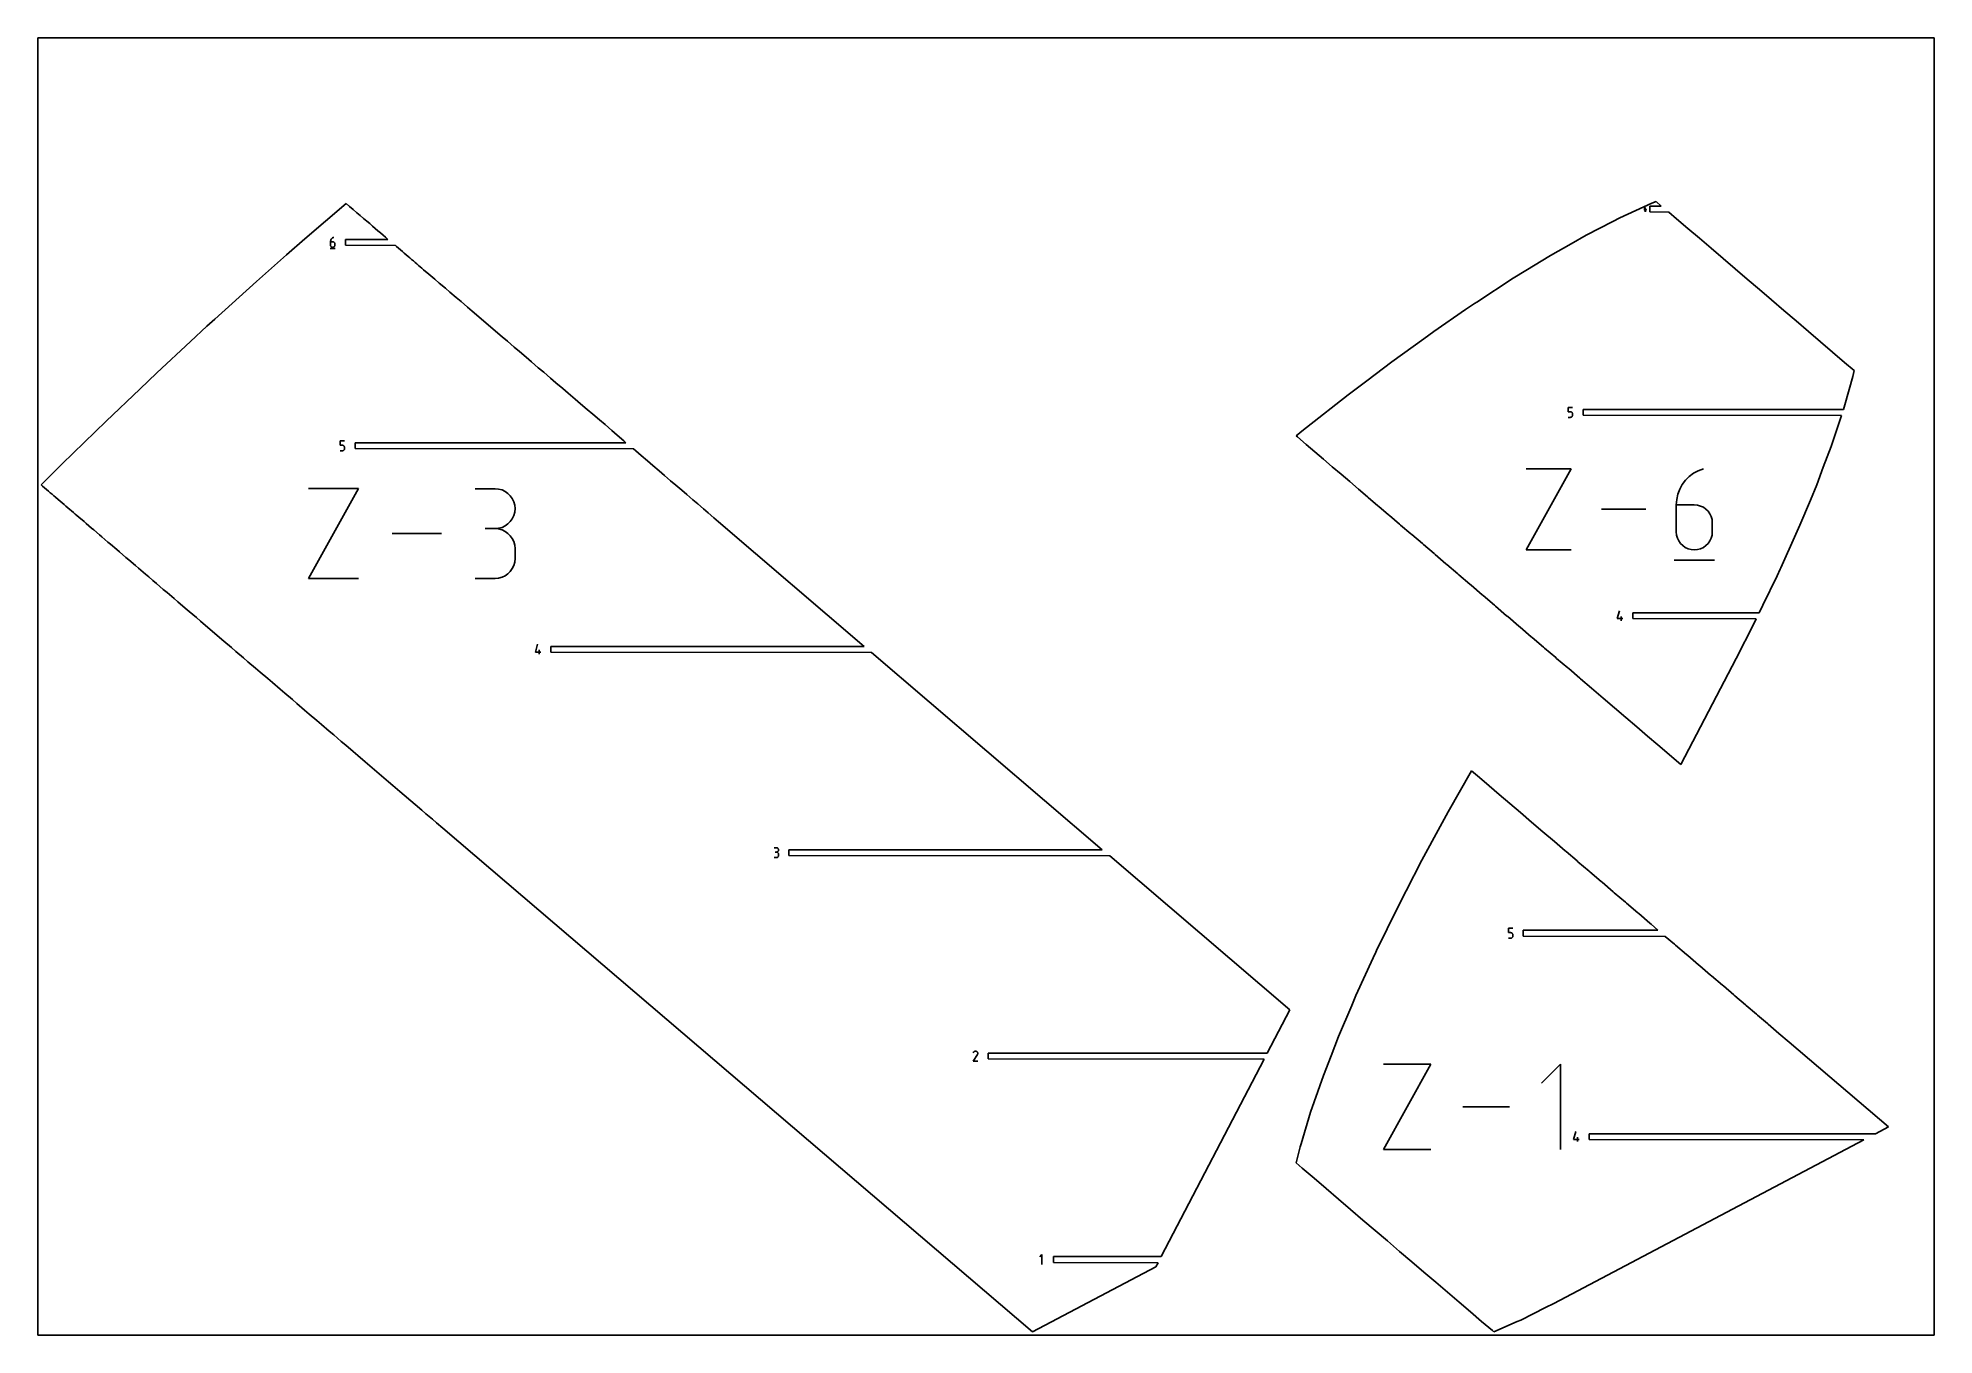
# Model space of a CAD drawing. Extents: x 0 to 38, y 0 to 26.
import ezdxf

# ---------------------------------------------------------------- set-up
doc = ezdxf.new("R2010")
doc.units = 0

msp = doc.modelspace()

# ---------------------------------------------------------------- linework, layer by layer
at = {"layer": 'annotation', "color": 1}
for p, q in [((32.194798, 22.529937), (32.228816, 22.529937)), ((32.197025, 22.580778), (32.196691, 22.57618)), ((32.196691, 22.57618), (32.196691, 22.553567)), ((32.211799, 22.57618), (32.196691, 22.57618)), ((32.196691, 22.553567), (32.196691, 22.553567)), ((32.196691, 22.553567), (32.196935, 22.550849)), ((32.196935, 22.550849), (32.197638, 22.54829)), ((32.198002, 22.585197), (32.197025, 22.580778)), ((32.197638, 22.54829), (32.198757, 22.545934)), ((32.199579, 22.58938), (32.198002, 22.585197)), ((32.198757, 22.545934), (32.200249, 22.543823)), ((32.201717, 22.593274), (32.199579, 22.58938)), ((32.200249, 22.543823), (32.202071, 22.542)), ((32.204374, 22.596823), (32.201717, 22.593274)), ((32.202071, 22.542), (32.20418, 22.540507)), ((32.20418, 22.540507), (32.206533, 22.539388)), ((32.207511, 22.599972), (32.204374, 22.596823)), ((32.206533, 22.539388), (32.209087, 22.538685)), ((32.211085, 22.602668), (32.207511, 22.599972)), ((32.209087, 22.538685), (32.211799, 22.538441)), ((32.215057, 22.604854), (32.211085, 22.602668)), ((32.214516, 22.575937), (32.211799, 22.57618)), ((32.211799, 22.538441), (32.214516, 22.538685)), ((32.211799, 22.538441), (32.211799, 22.538441)), ((32.217073, 22.575238), (32.214516, 22.575937)), ((32.214516, 22.538685), (32.217073, 22.539388)), ((32.219385, 22.606477), (32.215057, 22.604854)), ((32.219427, 22.574124), (32.217073, 22.575238)), ((32.217073, 22.539388), (32.219427, 22.540507)), ((32.219385, 22.606477), (32.219385, 22.606477)), ((32.221535, 22.572637), (32.219427, 22.574124)), ((32.219427, 22.540507), (32.221535, 22.542)), ((32.223355, 22.57082), (32.221535, 22.572637)), ((32.221535, 22.542), (32.223355, 22.543823)), ((32.224845, 22.568715), (32.223355, 22.57082)), ((32.223355, 22.543823), (32.224845, 22.545934)), ((32.225962, 22.566364), (32.224845, 22.568715)), ((32.224845, 22.545934), (32.225962, 22.54829)), ((32.226664, 22.563809), (32.225962, 22.566364)), ((32.225962, 22.54829), (32.226664, 22.550849)), ((32.226907, 22.561093), (32.226664, 22.563809)), ((32.226664, 22.550849), (32.226907, 22.553567)), ((32.226907, 22.553567), (32.226907, 22.561093)), ((32.226907, 22.561093), (32.226907, 22.561093)), ((5.858375, 21.777145), (5.958375, 21.777145)), ((5.864921, 21.926601), (5.863937, 21.913082)), ((5.863937, 21.913082), (5.863937, 21.846608)), ((5.90835, 21.913082), (5.863937, 21.913082)), ((5.863937, 21.846608), (5.863937, 21.846608)), ((5.863937, 21.846608), (5.864654, 21.838619)), ((5.864654, 21.838619), (5.866721, 21.831098)), ((5.867791, 21.939589), (5.864921, 21.926601)), ((5.866721, 21.831098), (5.870011, 21.824172)), ((5.872428, 21.951887), (5.867791, 21.939589)), ((5.870011, 21.824172), (5.874398, 21.817966)), ((5.878713, 21.963333), (5.872428, 21.951887)), ((5.874398, 21.817966), (5.879754, 21.812606)), ((5.886525, 21.973765), (5.878713, 21.963333)), ((5.879754, 21.812606), (5.885954, 21.808218)), ((5.885954, 21.808218), (5.892871, 21.804928)), ((5.895745, 21.983024), (5.886525, 21.973765)), ((5.892871, 21.804928), (5.900379, 21.802862)), ((5.906252, 21.990947), (5.895745, 21.983024)), ((5.900379, 21.802862), (5.90835, 21.802145)), ((5.917927, 21.997375), (5.906252, 21.990947)), ((5.916337, 21.912369), (5.90835, 21.913082)), ((5.90835, 21.802145), (5.916337, 21.802862)), ((5.90835, 21.802145), (5.90835, 21.802145)), ((5.923854, 21.910314), (5.916337, 21.912369)), ((5.916337, 21.802862), (5.923854, 21.804928)), ((5.93065, 22.002145), (5.917927, 21.997375)), ((5.930773, 21.907039), (5.923854, 21.910314)), ((5.923854, 21.804928), (5.930773, 21.808218)), ((5.93065, 22.002145), (5.93065, 22.002145)), ((5.936971, 21.902669), (5.930773, 21.907039)), ((5.930773, 21.808218), (5.936971, 21.812606)), ((5.942322, 21.897328), (5.936971, 21.902669)), ((5.936971, 21.812606), (5.942322, 21.817966)), ((5.946702, 21.89114), (5.942322, 21.897328)), ((5.942322, 21.817966), (5.946702, 21.824172)), ((5.949986, 21.884228), (5.946702, 21.89114)), ((5.946702, 21.824172), (5.949986, 21.831098)), ((5.952047, 21.876718), (5.949986, 21.884228)), ((5.949986, 21.831098), (5.952047, 21.838619)), ((5.952762, 21.868733), (5.952047, 21.876718)), ((5.952047, 21.838619), (5.952762, 21.846608)), ((5.952762, 21.846608), (5.952762, 21.868733)), ((5.952762, 21.868733), (5.952762, 21.868733)), ((30.665739, 18.505839), (30.665739, 18.594902)), ((30.665739, 18.594902), (30.754563, 18.594902)), ((30.710151, 18.505839), (30.665739, 18.505839)), ((30.665739, 18.394902), (30.710151, 18.394902)), ((30.718125, 18.505126), (30.710151, 18.505839)), ((30.710151, 18.394902), (30.718122, 18.395619)), ((30.710151, 18.394902), (30.710151, 18.394902)), ((30.718122, 18.395619), (30.725629, 18.397685)), ((30.725635, 18.50307), (30.718125, 18.505126)), ((30.725629, 18.397685), (30.732546, 18.400975)), ((30.732552, 18.499795), (30.725635, 18.50307)), ((30.732546, 18.400975), (30.738747, 18.405362)), ((30.738752, 18.495425), (30.732552, 18.499795)), ((30.738747, 18.405362), (30.744103, 18.410722)), ((30.744107, 18.490084), (30.738752, 18.495425)), ((30.744103, 18.410722), (30.74849, 18.416928)), ((30.748492, 18.483896), (30.744107, 18.490084)), ((30.74849, 18.416928), (30.75178, 18.423854)), ((30.751781, 18.476985), (30.748492, 18.483896)), ((30.75178, 18.423854), (30.753846, 18.431375)), ((30.753847, 18.469475), (30.751781, 18.476985)), ((30.753846, 18.431375), (30.754563, 18.439364)), ((30.754563, 18.461489), (30.753847, 18.469475)), ((30.754563, 18.439364), (30.754563, 18.461489)), ((30.754563, 18.461489), (30.754563, 18.461489)), ((6.05708, 17.835525), (6.05708, 17.924588)), ((6.05708, 17.924588), (6.145905, 17.924588)), ((6.101492, 17.835525), (6.05708, 17.835525)), ((6.05708, 17.724588), (6.101492, 17.724588)), ((6.109467, 17.834812), (6.101492, 17.835525)), ((6.101492, 17.724588), (6.109464, 17.725305)), ((6.101492, 17.724588), (6.101492, 17.724588)), ((6.109464, 17.725305), (6.116971, 17.727371)), ((6.116976, 17.832756), (6.109467, 17.834812)), ((6.116971, 17.727371), (6.123888, 17.730661)), ((6.123894, 17.829481), (6.116976, 17.832756)), ((6.123888, 17.730661), (6.130088, 17.735049)), ((6.130093, 17.825112), (6.123894, 17.829481)), ((6.130088, 17.735049), (6.135445, 17.740408)), ((6.135449, 17.819771), (6.130093, 17.825112)), ((6.135445, 17.740408), (6.139831, 17.746614)), ((6.139834, 17.813582), (6.135449, 17.819771)), ((6.139831, 17.746614), (6.143121, 17.753541)), ((6.143123, 17.806671), (6.139834, 17.813582)), ((6.143121, 17.753541), (6.145188, 17.761061)), ((6.145188, 17.799161), (6.143123, 17.806671)), ((6.145905, 17.791175), (6.145188, 17.799161)), ((6.145188, 17.761061), (6.145905, 17.769051)), ((6.145905, 17.769051), (6.145905, 17.791175)), ((6.145905, 17.791175), (6.145905, 17.791175)), ((29.823706, 15.738678), (30.726267, 17.364185)), ((30.726267, 17.364185), (29.823706, 17.364185)), ((33.01778, 17.133524), (32.954288, 17.048732)), ((33.092713, 17.208774), (33.01778, 17.133524)), ((33.17811, 17.273174), (33.092713, 17.208774)), ((33.273, 17.325414), (33.17811, 17.273174)), ((33.376407, 17.364185), (33.273, 17.325414)), ((33.376407, 17.364185), (33.376407, 17.364185)), ((5.42287, 15.164257), (6.423534, 16.966446)), ((6.423534, 16.966446), (5.42287, 16.966446)), ((9.16078, 16.964355), (8.760582, 16.964355)), ((9.232756, 16.957895), (9.16078, 16.964355)), ((9.300484, 16.939277), (9.232756, 16.957895)), ((9.362835, 16.909646), (9.300484, 16.939277)), ((9.418685, 16.870148), (9.362835, 16.909646)), ((9.466906, 16.821927), (9.418685, 16.870148)), ((9.506373, 16.76613), (9.466906, 16.821927)), ((9.535958, 16.703899), (9.506373, 16.76613)), ((32.84219, 16.750193), (32.834197, 16.640321)), ((32.865519, 16.855758), (32.84219, 16.750193)), ((32.903209, 16.955707), (32.865519, 16.855758)), ((32.954288, 17.048732), (32.903209, 16.955707)), ((9.466906, 16.306582), (9.506373, 16.36252)), ((9.506373, 16.36252), (9.535958, 16.424947)), ((9.554535, 16.636382), (9.535958, 16.703899)), ((9.535958, 16.424947), (9.554535, 16.492727)), ((9.560977, 16.564723), (9.554535, 16.636382)), ((9.554535, 16.492727), (9.560977, 16.564723)), ((9.560977, 16.564723), (9.560977, 16.564723)), ((32.224785, 16.551431), (31.335985, 16.551431)), ((32.834197, 16.640321), (32.834197, 16.100049)), ((33.195161, 16.640321), (32.834197, 16.640321)), ((33.260081, 16.634528), (33.195161, 16.640321)), ((33.321168, 16.617819), (33.260081, 16.634528)), ((33.377407, 16.591202), (33.321168, 16.617819)), ((33.427782, 16.555686), (33.377407, 16.591202)), ((33.471276, 16.512276), (33.427782, 16.555686)), ((33.506873, 16.461982), (33.471276, 16.512276)), ((33.533557, 16.405811), (33.506873, 16.461982)), ((33.550313, 16.34477), (33.533557, 16.405811)), ((33.556124, 16.279868), (33.550313, 16.34477)), ((8.084931, 16.065352), (7.099524, 16.065352)), ((9.16078, 16.16396), (8.960398, 16.16396)), ((8.960398, 16.16396), (9.16078, 16.16396)), ((9.16078, 16.16396), (9.232756, 16.170422)), ((9.232756, 16.157499), (9.16078, 16.16396)), ((9.16078, 16.16396), (9.16078, 16.16396)), ((9.232756, 16.170422), (9.300484, 16.189051)), ((9.300484, 16.138881), (9.232756, 16.157499)), ((9.300484, 16.189051), (9.362835, 16.218711)), ((9.362835, 16.109251), (9.300484, 16.138881)), ((9.362835, 16.218711), (9.418685, 16.258266)), ((9.418685, 16.069753), (9.362835, 16.109251)), ((9.418685, 16.258266), (9.466906, 16.306582)), ((9.466906, 16.021532), (9.418685, 16.069753)), ((9.506373, 15.965734), (9.466906, 16.021532)), ((9.535958, 15.903504), (9.506373, 15.965734)), ((32.834197, 16.100049), (32.834197, 16.100049)), ((32.834197, 16.100049), (32.840025, 16.035115)), ((32.840025, 16.035115), (32.856823, 15.97399)), ((32.856823, 15.97399), (32.883562, 15.917696)), ((33.506873, 15.917696), (33.533557, 15.97399)), ((33.533557, 15.97399), (33.550313, 16.035115)), ((33.550313, 16.035115), (33.556124, 16.100049)), ((33.556124, 16.100049), (33.556124, 16.279868)), ((33.556124, 16.279868), (33.556124, 16.279868)), ((9.554535, 15.835987), (9.535958, 15.903504)), ((9.560977, 15.764327), (9.554535, 15.835987)), ((9.560977, 15.563946), (9.560977, 15.764327)), ((9.560977, 15.764327), (9.560977, 15.764327)), ((30.726267, 15.738678), (29.823706, 15.738678)), ((32.883562, 15.917696), (32.919213, 15.867257)), ((32.919213, 15.867257), (32.962749, 15.823696)), ((32.962749, 15.823696), (33.01314, 15.788035)), ((33.01314, 15.788035), (33.069358, 15.761296)), ((33.069358, 15.761296), (33.130375, 15.744503)), ((33.130375, 15.744503), (33.195161, 15.738678)), ((33.195161, 15.738678), (33.260081, 15.744503)), ((33.195161, 15.738678), (33.195161, 15.738678)), ((33.260081, 15.744503), (33.321168, 15.761296)), ((33.321168, 15.761296), (33.377407, 15.788035)), ((33.377407, 15.788035), (33.427782, 15.823696)), ((33.427782, 15.823696), (33.471276, 15.867257)), ((33.471276, 15.867257), (33.506873, 15.917696)), ((9.300484, 15.189379), (9.362835, 15.218998)), ((9.362835, 15.218998), (9.418685, 15.258484)), ((9.418685, 15.258484), (9.466906, 15.306695)), ((9.466906, 15.306695), (9.506373, 15.362489)), ((9.506373, 15.362489), (9.535958, 15.424724)), ((9.535958, 15.424724), (9.554535, 15.492257)), ((9.554535, 15.492257), (9.560977, 15.563946)), ((32.788988, 15.535489), (33.601741, 15.535489)), ((6.423534, 15.164257), (5.42287, 15.164257)), ((8.760582, 15.164313), (9.16078, 15.164313)), ((9.16078, 15.164313), (9.232756, 15.17077)), ((9.16078, 15.164313), (9.16078, 15.164313)), ((9.232756, 15.17077), (9.300484, 15.189379)), ((31.651534, 14.361807), (31.695884, 14.517345)), ((31.762584, 14.361807), (31.651534, 14.361807)), ((31.729297, 14.317345), (31.729297, 14.406169)), ((9.969342, 13.691493), (10.013692, 13.847031)), ((10.080392, 13.691493), (9.969342, 13.691493)), ((10.047104, 13.647031), (10.047104, 13.735856)), ((14.796692, 9.769242), (14.752279, 9.769242)), ((14.752279, 9.56948), (14.796692, 9.56948)), ((14.796692, 9.680417), (14.774454, 9.680417)), ((14.774454, 9.680417), (14.796692, 9.680417)), ((14.804679, 9.768525), (14.796692, 9.769242)), ((14.796692, 9.680417), (14.804679, 9.681134)), ((14.804679, 9.6797), (14.796692, 9.680417)), ((14.796692, 9.680417), (14.796692, 9.680417)), ((14.796692, 9.56948), (14.804679, 9.570196)), ((14.796692, 9.56948), (14.796692, 9.56948)), ((14.812196, 9.766458), (14.804679, 9.768525)), ((14.804679, 9.681134), (14.812196, 9.683201)), ((14.812196, 9.677634), (14.804679, 9.6797)), ((14.804679, 9.570196), (14.812196, 9.572262)), ((14.819115, 9.76317), (14.812196, 9.766458)), ((14.812196, 9.683201), (14.819115, 9.686493)), ((14.819115, 9.674345), (14.812196, 9.677634)), ((14.812196, 9.572262), (14.819115, 9.575549)), ((14.825313, 9.758787), (14.819115, 9.76317)), ((14.819115, 9.686493), (14.825313, 9.690883)), ((14.825313, 9.669962), (14.819115, 9.674345)), ((14.819115, 9.575549), (14.825313, 9.579931)), ((14.830665, 9.753435), (14.825313, 9.758787)), ((14.825313, 9.690883), (14.830665, 9.696244)), ((14.830665, 9.664611), (14.825313, 9.669962)), ((14.825313, 9.579931), (14.830665, 9.585281)), ((14.835044, 9.747243), (14.830665, 9.753435)), ((14.830665, 9.696244), (14.835044, 9.702452)), ((14.835044, 9.658418), (14.830665, 9.664611)), ((14.830665, 9.585281), (14.835044, 9.591473)), ((14.838328, 9.740337), (14.835044, 9.747243)), ((14.835044, 9.702452), (14.838328, 9.70938)), ((14.838328, 9.651512), (14.835044, 9.658418)), ((14.835044, 9.591473), (14.838328, 9.598379)), ((14.840389, 9.732844), (14.838328, 9.740337)), ((14.838328, 9.70938), (14.840389, 9.716902)), ((14.840389, 9.64402), (14.838328, 9.651512)), ((14.838328, 9.598379), (14.840389, 9.605874)), ((14.841104, 9.724892), (14.840389, 9.732844)), ((14.840389, 9.716902), (14.841104, 9.724892)), ((14.841104, 9.636067), (14.840389, 9.64402)), ((14.840389, 9.605874), (14.841104, 9.61383)), ((14.841104, 9.724892), (14.841104, 9.724892)), ((14.841104, 9.61383), (14.841104, 9.636067)), ((14.841104, 9.636067), (14.841104, 9.636067)), ((29.469019, 8.066616), (29.469019, 8.155679)), ((29.469019, 8.155679), (29.557843, 8.155679)), ((29.513431, 8.066616), (29.469019, 8.066616)), ((29.521406, 8.065903), (29.513431, 8.066616)), ((29.528915, 8.063848), (29.521406, 8.065903)), ((29.535832, 8.060573), (29.528915, 8.063848)), ((29.542032, 8.056203), (29.535832, 8.060573)), ((29.547387, 8.050862), (29.542032, 8.056203)), ((29.551773, 8.044674), (29.547387, 8.050862)), ((29.55177, 7.977706), (29.55506, 7.984632)), ((29.555061, 8.037763), (29.551773, 8.044674)), ((29.55506, 7.984632), (29.557126, 7.992153)), ((29.557127, 8.030252), (29.555061, 8.037763)), ((29.557126, 7.992153), (29.557843, 8.000142)), ((29.557843, 8.022267), (29.557127, 8.030252)), ((29.557843, 8.000142), (29.557843, 8.022267)), ((29.557843, 8.022267), (29.557843, 8.022267)), ((29.469019, 7.955679), (29.513431, 7.955679)), ((29.513431, 7.955679), (29.521402, 7.956396)), ((29.513431, 7.955679), (29.513431, 7.955679)), ((29.521402, 7.956396), (29.52891, 7.958462)), ((29.52891, 7.958462), (29.535827, 7.961752)), ((29.535827, 7.961752), (29.542027, 7.96614)), ((29.542027, 7.96614), (29.547383, 7.9715)), ((29.547383, 7.9715), (29.55177, 7.977706)), ((18.745321, 5.491915), (18.827398, 5.624048)), ((18.834146, 5.491915), (18.745321, 5.491915)), ((18.751279, 5.669677), (18.745446, 5.658489)), ((18.755907, 5.67624), (18.751279, 5.669677)), ((18.76146, 5.681719), (18.755907, 5.67624)), ((18.767768, 5.686069), (18.76146, 5.681719)), ((18.774664, 5.689247), (18.767768, 5.686069)), ((18.781977, 5.691209), (18.774664, 5.689247)), ((18.78954, 5.691911), (18.781977, 5.691209)), ((18.797183, 5.69131), (18.78954, 5.691911)), ((18.804737, 5.689361), (18.797183, 5.69131)), ((18.812034, 5.68602), (18.804737, 5.689361)), ((18.81856, 5.681386), (18.812034, 5.68602)), ((18.812034, 5.68602), (18.812034, 5.68602)), ((18.824016, 5.675825), (18.81856, 5.681386)), ((18.828354, 5.669508), (18.824016, 5.675825)), ((18.827398, 5.624048), (18.827496, 5.62417)), ((18.827398, 5.624048), (18.827398, 5.624048)), ((18.827496, 5.62417), (18.82759, 5.624292)), ((18.82759, 5.624292), (18.827681, 5.624417)), ((18.827681, 5.624417), (18.827769, 5.624544)), ((18.827769, 5.624544), (18.827854, 5.624676)), ((18.827854, 5.624676), (18.827939, 5.624813)), ((18.827939, 5.624813), (18.828022, 5.624956)), ((18.828022, 5.624956), (18.828105, 5.625106)), ((18.828105, 5.625106), (18.828188, 5.625265)), ((18.828188, 5.625265), (18.831577, 5.632541)), ((18.828188, 5.625265), (18.828188, 5.625265)), ((18.831526, 5.662604), (18.828354, 5.669508)), ((18.833483, 5.655286), (18.831526, 5.662604)), ((18.831577, 5.632541), (18.833557, 5.640084)), ((18.834176, 5.647722), (18.833483, 5.655286)), ((18.833557, 5.640084), (18.834176, 5.647722)), ((26.965623, 3.719869), (27.914666, 5.429091)), ((27.914666, 5.429091), (26.965623, 5.429091)), ((30.511192, 5.429091), (30.13121, 5.049002)), ((30.511192, 3.719869), (30.511192, 5.429091)), ((29.490359, 4.57448), (28.555786, 4.57448)), ((30.776852, 3.922585), (30.821202, 4.078122)), ((30.887902, 3.922585), (30.776852, 3.922585)), ((30.854615, 3.878122), (30.854615, 3.966947)), ((27.914666, 3.719869), (26.965623, 3.719869)), ((20.120271, 1.614359), (20.075809, 1.569884)), ((20.120271, 1.414359), (20.120271, 1.614359))]:
    msp.add_line(p, q, dxfattribs=at)
at = {"layer": 'boundary', "color": 5}
for p, q in [((6.17617, 22.681802), (5.350568, 21.975116)), ((6.244347, 22.623543), (6.17617, 22.681802)), ((6.320396, 22.558559), (6.244347, 22.623543)), ((6.392566, 22.496889), (6.320396, 22.558559)), ((6.46122, 22.438224), (6.392566, 22.496889)), ((6.526678, 22.382289), (6.46122, 22.438224)), ((32.343188, 22.68909), (31.704916, 22.393557)), ((32.301852, 22.514959), (32.301852, 22.629959)), ((32.301852, 22.629959), (32.532616, 22.629959)), ((32.682575, 22.508709), (32.301852, 22.514959)), ((32.43048, 22.724126), (32.343188, 22.68909)), ((32.532616, 22.629959), (32.43048, 22.724126)), ((32.838474, 22.375493), (32.682575, 22.508709)), ((6.589227, 22.328841), (6.526678, 22.382289)), ((6.649121, 22.277661), (6.589227, 22.328841)), ((6.706587, 22.228556), (6.649121, 22.277661)), ((6.761829, 22.181351), (6.706587, 22.228556)), ((6.815033, 22.135888), (6.761829, 22.181351)), ((6.866365, 22.092024), (6.815033, 22.135888)), ((6.915974, 22.049633), (6.866365, 22.092024)), ((6.963999, 22.008595), (6.915974, 22.049633)), ((31.028603, 22.043494), (30.725583, 21.871839)), ((31.562193, 22.319683), (31.028603, 22.043494)), ((31.704916, 22.393557), (31.562193, 22.319683)), ((33.065599, 22.181412), (32.838474, 22.375493)), ((33.296915, 21.983752), (33.065599, 22.181412)), ((5.350568, 21.975116), (4.983284, 21.651422)), ((6.163375, 21.844645), (6.163375, 21.959645)), ((6.163375, 21.959645), (7.01322, 21.959645)), ((7.163179, 21.838395), (6.163375, 21.844645)), ((7.01322, 21.959645), (6.963999, 22.008595)), ((7.184395, 21.820266), (7.163179, 21.838395)), ((7.225211, 21.785388), (7.184395, 21.820266)), ((7.265134, 21.751274), (7.225211, 21.785388)), ((7.304235, 21.717862), (7.265134, 21.751274)), ((7.342582, 21.685094), (7.304235, 21.717862)), ((7.380237, 21.652918), (7.342582, 21.685094)), ((30.725583, 21.871839), (30.31573, 21.639665)), ((33.531903, 21.782953), (33.296915, 21.983752)), ((33.770043, 21.57946), (33.531903, 21.782953)), ((4.983284, 21.651422), (4.377149, 21.117224)), ((7.417258, 21.621283), (7.380237, 21.652918)), ((7.453703, 21.590141), (7.417258, 21.621283)), ((7.489622, 21.559447), (7.453703, 21.590141)), ((7.525068, 21.529159), (7.489622, 21.559447)), ((7.560086, 21.499235), (7.525068, 21.529159)), ((7.594724, 21.469637), (7.560086, 21.499235)), ((7.629024, 21.440328), (7.594724, 21.469637)), ((7.663029, 21.41127), (7.629024, 21.440328)), ((7.696779, 21.38243), (7.663029, 21.41127)), ((7.730315, 21.353773), (7.696779, 21.38243)), ((7.831684, 21.267153), (7.730315, 21.353773)), ((29.817088, 21.335157), (29.567879, 21.182971)), ((30.31573, 21.639665), (29.817088, 21.335157)), ((34.010806, 21.373727), (33.770043, 21.57946)), ((34.253658, 21.166208), (34.010806, 21.373727)), ((4.377149, 21.117224), (3.544905, 20.363403)), ((7.952778, 21.163677), (7.831684, 21.267153)), ((8.042023, 21.087417), (7.952778, 21.163677)), ((8.165957, 20.981514), (8.042023, 21.087417)), ((8.258146, 20.902738), (8.165957, 20.981514)), ((8.384646, 20.794643), (8.258146, 20.902738)), ((29.567879, 21.182971), (28.836076, 20.706562)), ((34.498061, 20.957365), (34.253658, 21.166208)), ((34.743476, 20.747655), (34.498061, 20.957365)), ((8.479576, 20.713525), (8.384646, 20.794643)), ((8.608366, 20.603473), (8.479576, 20.713525)), ((8.705827, 20.520192), (8.608366, 20.603473)), ((8.836626, 20.408423), (8.705827, 20.520192)), ((28.612295, 20.554407), (27.973907, 20.11512)), ((28.786698, 20.674416), (28.612295, 20.554407)), ((28.836076, 20.706562), (28.786698, 20.674416)), ((34.989361, 20.537545), (34.743476, 20.747655)), ((35.235175, 20.327495), (34.989361, 20.537545)), ((3.38717, 20.220531), (3.057628, 19.914232)), ((3.544905, 20.363403), (3.38717, 20.220531)), ((8.936399, 20.323167), (8.836626, 20.408423)), ((9.068922, 20.209924), (8.936399, 20.323167)), ((9.170781, 20.122886), (9.068922, 20.209924)), ((35.480379, 20.117966), (35.235175, 20.327495)), ((3.057628, 19.914232), (2.382818, 19.287017)), ((9.304746, 20.008411), (9.170781, 20.122886)), ((9.408459, 19.919788), (9.304746, 20.008411)), ((9.543579, 19.804327), (9.408459, 19.919788)), ((9.648907, 19.714324), (9.543579, 19.804327)), ((27.771694, 19.969016), (27.131299, 19.506316)), ((27.973907, 20.11512), (27.771694, 19.969016)), ((35.724433, 19.909421), (35.480379, 20.117966)), ((35.966802, 19.702315), (35.724433, 19.909421)), ((9.784895, 19.59812), (9.648907, 19.714324)), ((9.891597, 19.506943), (9.784895, 19.59812)), ((10.028165, 19.390245), (9.891597, 19.506943)), ((10.135991, 19.298107), (10.028165, 19.390245)), ((27.131299, 19.506316), (26.631697, 19.129294)), ((36.206957, 19.497101), (35.966802, 19.702315)), ((36.401048, 19.331249), (36.206957, 19.497101)), ((2.382818, 19.287017), (2.042468, 18.962818)), ((10.272852, 19.181158), (10.135991, 19.298107)), ((10.381553, 19.088272), (10.272852, 19.181158)), ((10.518418, 18.97132), (10.381553, 19.088272)), ((26.631697, 19.129294), (26.260733, 18.849348)), ((36.21073, 18.644048), (36.374453, 19.216159)), ((36.374453, 19.216159), (36.401048, 19.331249)), ((2.042468, 18.962818), (1.366306, 18.318741)), ((10.627738, 18.877905), (10.518418, 18.97132)), ((10.764323, 18.761193), (10.627738, 18.877905)), ((10.874006, 18.667468), (10.764323, 18.761193)), ((11.010026, 18.551238), (10.874006, 18.667468)), ((26.260733, 18.849348), (25.420257, 18.189715)), ((36.184503, 18.552402), (36.21073, 18.644048)), ((1.366306, 18.318741), (0.488203, 17.462479)), ((11.119815, 18.457423), (11.010026, 18.551238)), ((11.254986, 18.341918), (11.119815, 18.457423)), ((11.364619, 18.248236), (11.254986, 18.341918)), ((11.498663, 18.133695), (11.364619, 18.248236)), ((30.965176, 18.437402), (30.965176, 18.552402)), ((30.965176, 18.552402), (36.184503, 18.552402)), ((36.144681, 18.431152), (30.965176, 18.437402)), ((36.011117, 18.03143), (36.144681, 18.431152)), ((6.356518, 17.767088), (6.356518, 17.882088)), ((6.356518, 17.882088), (11.785045, 17.882088)), ((11.607879, 18.040368), (11.498663, 18.133695)), ((11.740519, 17.927026), (11.607879, 18.040368)), ((11.785045, 17.882088), (11.740519, 17.927026)), ((25.364129, 18.145663), (25.215401, 18.024692)), ((25.215401, 18.024692), (25.243054, 18.001063)), ((25.243054, 18.001063), (25.417444, 17.852045)), ((25.420257, 18.189715), (25.364129, 18.145663)), ((35.938371, 17.81372), (36.011117, 18.03143)), ((11.935004, 17.760838), (6.356518, 17.767088)), ((11.980025, 17.722367), (11.935004, 17.760838)), ((12.087632, 17.630416), (11.980025, 17.722367)), ((12.21665, 17.52017), (12.087632, 17.630416)), ((12.323064, 17.429238), (12.21665, 17.52017)), ((25.417444, 17.852045), (25.591629, 17.703203)), ((25.591629, 17.703203), (25.765799, 17.554373)), ((25.765799, 17.554373), (25.940148, 17.405391)), ((35.780431, 17.394185), (35.938371, 17.81372)), ((0.339872, 17.317837), (0.0625, 17.041205)), ((0.488203, 17.462479), (0.339872, 17.317837)), ((12.449872, 17.32088), (12.323064, 17.429238)), ((12.554839, 17.231185), (12.449872, 17.32088)), ((12.679179, 17.124935), (12.554839, 17.231185)), ((12.782447, 17.036692), (12.679179, 17.124935)), ((25.940148, 17.405391), (26.114868, 17.256092)), ((26.114868, 17.256092), (26.290154, 17.106309)), ((26.290154, 17.106309), (26.466203, 16.955873)), ((35.648997, 17.045059), (35.780431, 17.394185)), ((0.0625, 17.041205), (0.091285, 17.016608)), ((0.091285, 17.016608), (0.131461, 16.982278)), ((0.131461, 16.982278), (0.170648, 16.948792)), ((0.170648, 16.948792), (0.208927, 16.916083)), ((0.208927, 16.916083), (0.246368, 16.884089)), ((0.246368, 16.884089), (0.283037, 16.852755)), ((0.283037, 16.852755), (0.318999, 16.822025)), ((0.318999, 16.822025), (0.354312, 16.79185)), ((0.354312, 16.79185), (0.403619, 16.749717)), ((0.403619, 16.749717), (0.443942, 16.715261)), ((12.904067, 16.932767), (12.782447, 17.036692)), ((13.005385, 16.84619), (12.904067, 16.932767)), ((13.124037, 16.744801), (13.005385, 16.84619)), ((13.223162, 16.660098), (13.124037, 16.744801)), ((26.466203, 16.955873), (26.643215, 16.804615)), ((26.643215, 16.804615), (26.659837, 16.790412)), ((26.659837, 16.790412), (26.854636, 16.623954)), ((35.312874, 16.233653), (35.520149, 16.734019)), ((35.520149, 16.734019), (35.648997, 17.045059)), ((0.443942, 16.715261), (0.483588, 16.681383)), ((0.483588, 16.681383), (0.522615, 16.648034)), ((0.522615, 16.648034), (0.561081, 16.615165)), ((0.561081, 16.615165), (0.599038, 16.58273)), ((0.599038, 16.58273), (0.636538, 16.550686)), ((0.636538, 16.550686), (0.67363, 16.51899)), ((0.67363, 16.51899), (0.710362, 16.487603)), ((0.710362, 16.487603), (0.746776, 16.456487)), ((0.746776, 16.456487), (0.782919, 16.425602)), ((0.782919, 16.425602), (0.818832, 16.394915)), ((0.818832, 16.394915), (0.924305, 16.304787)), ((13.338605, 16.561451), (13.223162, 16.660098)), ((13.435296, 16.478828), (13.338605, 16.561451)), ((13.547298, 16.383122), (13.435296, 16.478828)), ((13.641322, 16.302778), (13.547298, 16.383122)), ((26.854636, 16.623954), (26.870176, 16.610675)), ((26.870176, 16.610675), (27.069451, 16.440394)), ((27.069451, 16.440394), (27.086299, 16.425997)), ((27.086299, 16.425997), (27.289702, 16.252188)), ((0.924305, 16.304787), (0.964499, 16.270441)), ((0.964499, 16.270441), (1.075024, 16.175997)), ((1.075024, 16.175997), (1.119309, 16.138155)), ((1.119309, 16.138155), (1.234739, 16.039519)), ((1.234739, 16.039519), (1.282915, 15.998353)), ((1.282915, 15.998353), (1.403101, 15.895653)), ((16.55687, 13.804531), (13.641322, 16.302778)), ((27.289702, 16.252188), (27.307729, 16.236783)), ((27.307729, 16.236783), (27.514915, 16.059742)), ((27.514915, 16.059742), (27.533981, 16.04345)), ((27.533981, 16.04345), (27.744596, 15.863478)), ((34.930755, 15.381308), (35.231671, 16.052524)), ((35.231671, 16.052524), (35.312874, 16.233653)), ((1.403101, 15.895653), (1.45496, 15.851339)), ((1.45496, 15.851339), (1.579736, 15.744717)), ((1.579736, 15.744717), (1.635063, 15.697439)), ((1.635063, 15.697439), (1.764257, 15.587042)), ((1.764257, 15.587042), (1.822829, 15.536992)), ((27.744596, 15.863478), (27.764552, 15.846425)), ((27.764552, 15.846425), (27.978244, 15.663824)), ((27.978244, 15.663824), (27.998934, 15.646144)), ((27.998934, 15.646144), (28.215348, 15.461217)), ((1.822829, 15.536992), (1.956256, 15.422978)), ((1.956256, 15.422978), (2.017841, 15.370353)), ((2.017841, 15.370353), (2.155309, 15.252886)), ((2.155309, 15.252886), (2.219669, 15.19789)), ((28.215348, 15.461217), (28.236612, 15.443047)), ((28.236612, 15.443047), (28.455388, 15.256101)), ((28.455388, 15.256101), (28.47706, 15.237582)), ((28.47706, 15.237582), (28.697839, 15.048925)), ((34.569299, 14.627221), (34.85388, 15.220929)), ((34.85388, 15.220929), (34.916314, 15.351181)), ((34.916314, 15.351181), (34.930755, 15.381308)), ((2.219669, 15.19789), (2.302885, 15.126781)), ((2.302885, 15.126781), (2.374852, 15.065285)), ((2.374852, 15.065285), (2.513225, 14.947045)), ((2.513225, 14.947045), (2.588026, 14.883127)), ((2.588026, 14.883127), (2.729347, 14.762366)), ((28.697839, 15.048925), (28.71975, 15.030202)), ((28.71975, 15.030202), (28.942166, 14.840146)), ((28.942166, 14.840146), (28.964144, 14.821365)), ((28.964144, 14.821365), (29.187833, 14.630222)), ((2.729347, 14.762366), (2.806811, 14.696173)), ((2.806811, 14.696173), (2.950778, 14.573153)), ((2.950778, 14.573153), (3.030723, 14.504839)), ((3.030723, 14.504839), (3.177029, 14.379819)), ((29.187833, 14.630222), (29.209707, 14.611531)), ((29.209707, 14.611531), (29.434296, 14.419618)), ((31.962084, 14.359845), (31.962084, 14.474845)), ((31.962084, 14.474845), (34.495832, 14.474845)), ((34.495832, 14.474845), (34.569299, 14.627221)), ((3.177029, 14.379819), (3.259263, 14.30955)), ((3.259263, 14.30955), (3.4076, 14.182795)), ((3.4076, 14.182795), (3.491923, 14.11074)), ((3.491923, 14.11074), (3.641982, 13.982513)), ((29.434296, 14.419618), (29.455892, 14.401164)), ((29.455892, 14.401164), (29.681012, 14.208797)), ((29.681012, 14.208797), (29.70216, 14.190726)), ((29.70216, 14.190726), (29.927438, 13.998225)), ((34.434262, 14.353595), (31.962084, 14.359845)), ((34.031976, 13.561375), (34.385, 14.256583)), ((34.385, 14.256583), (34.434262, 14.353595)), ((3.641982, 13.982513), (3.728186, 13.908851)), ((3.728186, 13.908851), (3.87966, 13.779416)), ((3.87966, 13.779416), (3.96753, 13.70433)), ((3.96753, 13.70433), (4.120108, 13.573951)), ((10.279892, 13.689531), (10.279892, 13.804531)), ((10.279892, 13.804531), (16.55687, 13.804531)), ((16.706829, 13.683281), (10.279892, 13.689531)), ((21.328695, 9.726974), (16.706829, 13.683281)), ((29.927438, 13.998225), (29.947968, 13.980681)), ((29.947968, 13.980681), (30.173025, 13.788369)), ((30.173025, 13.788369), (30.192772, 13.771494)), ((30.192772, 13.771494), (30.417228, 13.579695)), ((4.120108, 13.573951), (4.209423, 13.497631)), ((4.209423, 13.497631), (4.362798, 13.366571)), ((4.362798, 13.366571), (4.45333, 13.289211)), ((30.417228, 13.579695), (30.436033, 13.563627)), ((30.436033, 13.563627), (30.659508, 13.372665)), ((30.659508, 13.372665), (30.677214, 13.357535)), ((30.677214, 13.357535), (30.899327, 13.167739)), ((32.92474, 11.437009), (34.031976, 13.561375)), ((4.45333, 13.289211), (4.607192, 13.157735)), ((4.607192, 13.157735), (4.698711, 13.079532)), ((4.698711, 13.079532), (4.852755, 12.9479)), ((4.852755, 12.9479), (4.945022, 12.869057)), ((30.899327, 13.167739), (30.915785, 13.153675)), ((30.915785, 13.153675), (31.136147, 12.965375)), ((31.136147, 12.965375), (31.36944, 12.766024)), ((4.945022, 12.869057), (5.09894, 12.737533)), ((5.09894, 12.737533), (5.191718, 12.658254)), ((5.191718, 12.658254), (5.345208, 12.527096)), ((31.36944, 12.766024), (31.598688, 12.570129)), ((31.598688, 12.570129), (31.823377, 12.378132)), ((5.345208, 12.527096), (5.438255, 12.447586)), ((5.438255, 12.447586), (5.591016, 12.317051)), ((5.591016, 12.317051), (5.684088, 12.23752)), ((5.684088, 12.23752), (5.83582, 12.107864)), ((31.823377, 12.378132), (32.042999, 12.190463)), ((32.042999, 12.190463), (32.257062, 12.007544)), ((5.83582, 12.107864), (5.928672, 12.028522)), ((5.928672, 12.028522), (6.079081, 11.899996)), ((6.079081, 11.899996), (6.171467, 11.821051)), ((6.171467, 11.821051), (6.320262, 11.693905)), ((32.257062, 12.007544), (32.465084, 11.829789)), ((32.465084, 11.829789), (32.92474, 11.437009)), ((6.320262, 11.693905), (6.411939, 11.615566)), ((6.411939, 11.615566), (6.558833, 11.490044)), ((6.558833, 11.490044), (6.649557, 11.41252)), ((6.649557, 11.41252), (6.794265, 11.288866)), ((6.794265, 11.288866), (6.883794, 11.212363)), ((6.883794, 11.212363), (7.02604, 11.090813)), ((7.02604, 11.090813), (7.114135, 11.015535)), ((28.728649, 11.312009), (28.263348, 10.489589)), ((28.889092, 11.174909), (28.728649, 11.312009)), ((29.084662, 11.007793), (28.889092, 11.174909)), ((7.114135, 11.015535), (7.253648, 10.89632)), ((7.253648, 10.89632), (7.340075, 10.822468)), ((7.340075, 10.822468), (7.476587, 10.705818)), ((7.476587, 10.705818), (7.561114, 10.633589)), ((29.285667, 10.836033), (29.084662, 11.007793)), ((29.496007, 10.656297), (29.285667, 10.836033)), ((29.712129, 10.471618), (29.496007, 10.656297)), ((7.561114, 10.633589), (7.694363, 10.519726)), ((7.694363, 10.519726), (7.776764, 10.449314)), ((7.776764, 10.449314), (7.906497, 10.338456)), ((7.906497, 10.338456), (7.986553, 10.270048)), ((7.986553, 10.270048), (8.112523, 10.162405)), ((28.263348, 10.489589), (28.102775, 10.193176)), ((29.93356, 10.282405), (29.712129, 10.471618)), ((30.159811, 10.089072), (29.93356, 10.282405)), ((8.112523, 10.162405), (19.932095, 0.0625)), ((28.102775, 10.193176), (27.735851, 9.515844)), ((30.390382, 9.892047), (30.159811, 10.089072)), ((30.608879, 9.70534), (30.390382, 9.892047)), ((15.051717, 9.611974), (15.051717, 9.726974)), ((15.051717, 9.726974), (21.328695, 9.726974)), ((21.478654, 9.605724), (15.051717, 9.611974)), ((25.090401, 6.519461), (21.478654, 9.605724)), ((27.735851, 9.515844), (27.421638, 8.906852)), ((30.624764, 9.691766), (30.608879, 9.70534)), ((30.84526, 9.503351), (30.624764, 9.691766)), ((30.862442, 9.488668), (30.84526, 9.503351)), ((31.084554, 9.298872), (30.862442, 9.488668)), ((31.10289, 9.283204), (31.084554, 9.298872)), ((31.32624, 9.09235), (31.10289, 9.283204)), ((27.421638, 8.906852), (27.251205, 8.576527)), ((31.34558, 9.075823), (31.32624, 9.09235)), ((31.569787, 8.884237), (31.34558, 9.075823)), ((31.589975, 8.866987), (31.569787, 8.884237)), ((31.814665, 8.674988), (31.589975, 8.866987)), ((27.251205, 8.576527), (26.826916, 7.707386)), ((31.835537, 8.657152), (31.814665, 8.674988)), ((32.060331, 8.465064), (31.835537, 8.657152)), ((32.081722, 8.446785), (32.060331, 8.465064)), ((32.306249, 8.254925), (32.081722, 8.446785)), ((29.768456, 7.998179), (29.768456, 8.113179)), ((29.768456, 8.113179), (32.464065, 8.113179)), ((32.614024, 7.991929), (29.768456, 7.998179)), ((32.32799, 8.236348), (32.306249, 8.254925)), ((32.464065, 8.113179), (32.32799, 8.236348)), ((32.796676, 7.835852), (32.614024, 7.991929)), ((26.810469, 7.673696), (26.759458, 7.562312)), ((26.826916, 7.707386), (26.810469, 7.673696)), ((32.818602, 7.817116), (32.796676, 7.835852)), ((33.0401, 7.627844), (32.818602, 7.817116)), ((33.061863, 7.609248), (33.0401, 7.627844)), ((33.281616, 7.421468), (33.061863, 7.609248)), ((26.759458, 7.562312), (26.414615, 6.809346)), ((33.303044, 7.403157), (33.281616, 7.421468)), ((33.520688, 7.217179), (33.303044, 7.403157)), ((33.541615, 7.199296), (33.520688, 7.217179)), ((33.756784, 7.015433), (33.541615, 7.199296)), ((33.777048, 6.998118), (33.756784, 7.015433)), ((33.989382, 6.816677), (33.777048, 6.998118)), ((24.636928, 5.649416), (25.090401, 6.519461)), ((26.329503, 6.609032), (26.064521, 5.985388)), ((26.414615, 6.809346), (26.329503, 6.609032)), ((34.008822, 6.800065), (33.989382, 6.816677)), ((34.217965, 6.621351), (34.008822, 6.800065)), ((34.23643, 6.605572), (34.217965, 6.621351)), ((34.442023, 6.429892), (34.23643, 6.605572)), ((34.459369, 6.41507), (34.442023, 6.429892)), ((34.661055, 6.242727), (34.459369, 6.41507)), ((34.677145, 6.228978), (34.661055, 6.242727)), ((34.889279, 6.047708), (34.677145, 6.228978)), ((26.064521, 5.985388), (25.914456, 5.598936)), ((35.095305, 5.871658), (34.889279, 6.047708)), ((37.083813, 4.172464), (35.095305, 5.871658)), ((19.044758, 5.534416), (19.044758, 5.649416)), ((19.044758, 5.649416), (24.636928, 5.649416)), ((24.573731, 5.528166), (19.044758, 5.534416)), ((22.511673, 1.571859), (24.573731, 5.528166)), ((25.914456, 5.598936), (25.760955, 5.203632)), ((25.760955, 5.203632), (25.57697, 4.67412)), ((25.57697, 4.67412), (25.504589, 4.465807)), ((25.504589, 4.465807), (25.313965, 3.833194)), ((25.313965, 3.833194), (25.295991, 3.773545)), ((30.380156, 0.634938), (36.594725, 3.914372)), ((31.087402, 3.920622), (31.087402, 4.035622)), ((31.087402, 4.035622), (36.824495, 4.035622)), ((36.594725, 3.914372), (31.087402, 3.920622)), ((36.824495, 4.035622), (37.083813, 4.172464)), ((25.295991, 3.773545), (25.215401, 3.449335)), ((25.215401, 3.449335), (25.333643, 3.348296)), ((25.333643, 3.348296), (25.574092, 3.142831)), ((25.574092, 3.142831), (25.816782, 2.935451)), ((25.816782, 2.935451), (26.061176, 2.726615)), ((26.061176, 2.726615), (26.306738, 2.51678)), ((26.306738, 2.51678), (26.552923, 2.306413)), ((26.552923, 2.306413), (26.799191, 2.095976)), ((26.799191, 2.095976), (27.045, 1.885931)), ((20.353059, 1.456859), (20.353059, 1.571859)), ((20.353059, 1.571859), (22.511673, 1.571859)), ((27.045, 1.885931), (27.289804, 1.676744)), ((27.289804, 1.676744), (27.533064, 1.468876)), ((19.932095, 0.0625), (22.405187, 1.367553)), ((22.448476, 1.450609), (20.353059, 1.456859)), ((22.405187, 1.367553), (22.448476, 1.450609)), ((27.533064, 1.468876), (27.774246, 1.262785)), ((27.774246, 1.262785), (28.012817, 1.058924)), ((28.012817, 1.058924), (28.248249, 0.857746)), ((28.248249, 0.857746), (28.480023, 0.659693)), ((28.480023, 0.659693), (28.707631, 0.4652)), ((28.707631, 0.4652), (28.93057, 0.274698)), ((29.715172, 0.301262), (30.212299, 0.55071)), ((30.212299, 0.55071), (30.380156, 0.634938)), ((28.93057, 0.274698), (29.148347, 0.088606)), ((29.148347, 0.088606), (29.178898, 0.0625)), ((29.178898, 0.0625), (29.645266, 0.270138)), ((29.645266, 0.270138), (29.715172, 0.301262))]:
    msp.add_line(p, q, dxfattribs=at)
at = {"layer": 'frame', "color": 5}
for p, q in [((38, 26), (0, 26)), ((0, 26), (0, 0)), ((38, 0), (38, 26)), ((0, 0), (38, 0))]:
    msp.add_line(p, q, dxfattribs=at)

doc.saveas('drawing.dxf')
